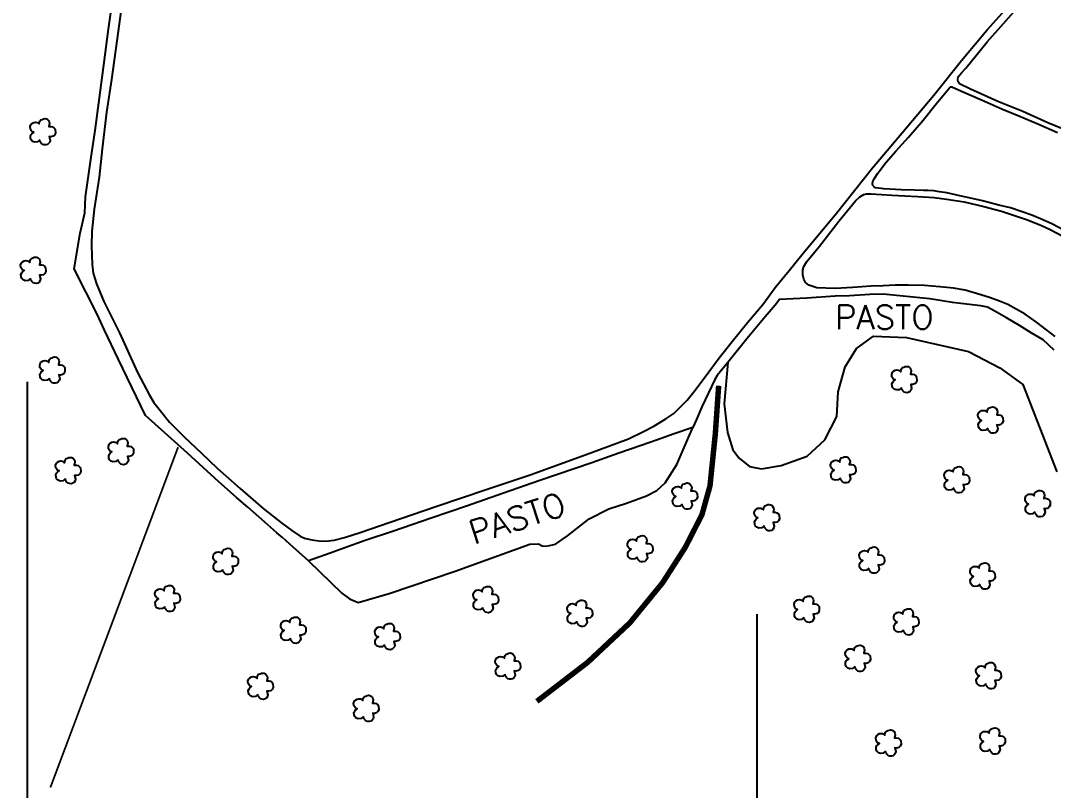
# Model space of a CAD drawing. Extents: x 727917 to 730017, y 7820137 to 7823107.
# Drawn here: x 728396 to 728962, y 7821201 to 7821623 of the extents above; entities that cross this region are included whole.
import ezdxf

# ---------------------------------------------------------------- set-up
doc = ezdxf.new("R2010")
doc.units = 0
doc.linetypes.add('CONTINUO', pattern=[0])
for name, color, linetype in [('0114000665', 1, 'Continuous'), ('_SIMBOLO ARVORE', 118, 'Continuous'), ('CERCA', 56, 'CONTINUO'), ('ESTRADA', 1, 'Continuous'), ('MALHA', 8, 'CONTINUO'), ('PASTO', 7, 'Continuous')]:
    doc.layers.add(name, color=color, linetype=linetype)
for name, color, linetype, lineweight in [('0114000665007', 5, 'Continuous', 25), ('0114000665008', 5, 'Continuous', 25), ('0114000665009', 5, 'Continuous', 25), ('0114000665010', 5, 'Continuous', 25), ('TEXTO_DIVERSOS', 7, 'Continuous', 5)]:
    doc.layers.add(name, color=color, linetype=linetype, lineweight=lineweight)
doc.styles.add('Simplex', font='simplex.shx')
doc.styles.get("Standard").update_dxf_attribs({"font": 'arial.ttf'})
doc.linetypes.add('CERCA_5000', pattern='A,25,-10,["+",Standard,S=8,R=45,X=-1.5,Y=-4.75],-4.5', length=39.5)

msp = doc.modelspace()

# ---------------------------------------------------------------- linework, layer by layer
at = {"layer": '0114000665'}
msp.add_lwpolyline([(728962.86, 7821442.23), (728956.85, 7821447.78), (728950.22, 7821451.71), (728943.9, 7821455.72), (728936.69, 7821459.89), (728930.02, 7821463.77), (728926.25, 7821465.74), (728922.65, 7821466.53), (728914.84, 7821467.36), (728907.07, 7821468.3), (728894.65, 7821470.31), (728878.17, 7821471.92), (728869.04, 7821472.94), (728861.86, 7821472.74), (728850.6, 7821472), (728842.72, 7821471.69), (728827.19, 7821470.75), (728812.28, 7821469.96), (728809.81, 7821466.89), (728804.43, 7821460.48), (728794.37, 7821448.37), (728784.01, 7821435.52), (728778.13, 7821428.23), (728776.81, 7821426.1), (728769.71, 7821411.13), (728766.62, 7821403.83), (728764.81, 7821399.9), (728754.54, 7821396.42), (728744.85, 7821392.85), (728736.38, 7821389.93), (728724.21, 7821385.69), (728709.39, 7821380.53), (728680.85, 7821370.76), (728660.87, 7821363.78), (728640.68, 7821356.74), (728621.22, 7821350.07), (728600.61, 7821343), (728585.05, 7821337.91), (728574.02, 7821333.89), (728565.86, 7821330.91), (728554.05, 7821326.86), (728543.78, 7821335.99), (728539.86, 7821339.47), (728536.75, 7821342.07), (728530.19, 7821347.94), (728520.74, 7821356.12), (728514.55, 7821361.48), (728504.95, 7821370.1), (728487.77, 7821385.7), (728464.63, 7821406.44), (728464.63, 7821406.44), (728449.76, 7821437.36), (728442.12, 7821453.06), (728438.09, 7821461.87), (728425.49, 7821486.76), (728428.88, 7821506.35), (728431.48, 7821517.41), (728431.7, 7821526.11), (728434.67, 7821546.65), (728437.07, 7821562.6), (728439.42, 7821580.43), (728442.09, 7821599.73), (728444.46, 7821617.97), (728445.83, 7821628.33)], dxfattribs=at)
at = {"layer": '0114000665007'}
msp.add_lwpolyline([(728451.26, 7821629.06), (728448.91, 7821611.71), (728445.95, 7821590.54), (728443.3, 7821572.63), (728440.9, 7821552.43), (728439.22, 7821536.92), (728436.62, 7821519.37), (728435.24, 7821507.27), (728435.09, 7821499.43), (728435.5, 7821489.11), (728436.01, 7821484.32), (728437.74, 7821478.51), (728441.77, 7821468.87), (728450.39, 7821451.72), (728460.34, 7821430.04), (728466.92, 7821417.54), (728469.26, 7821413.61), (728472.83, 7821409.03), (728477.88, 7821402.8), (728486.14, 7821394.44), (728495.23, 7821385.91), (728503.95, 7821377.61), (728516.66, 7821366.42), (728529.25, 7821355.52), (728539.41, 7821347.44), (728544.96, 7821343.32), (728549.45, 7821340.36), (728551.9, 7821339.19), (728555.82, 7821338.32), (728559.7, 7821337.71), (728563.42, 7821337.61), (728568.06, 7821338.17), (728573.82, 7821339.65), (728582.31, 7821342.34), (728598.83, 7821348.05), (728623.88, 7821356.51), (728652.03, 7821366.1), (728675.61, 7821373.81), (728708.2, 7821385.79), (728729.48, 7821393.65), (728737.68, 7821397.58), (728743.34, 7821400.63), (728749.89, 7821404.58), (728754.27, 7821407.58), (728757.28, 7821410.38), (728761.61, 7821414.77), (728765.38, 7821419.3), (728770.44, 7821426.05), (728779.26, 7821437.92), (728786.4, 7821447), (728794.77, 7821457.31), (728803.14, 7821467.16), (728809.92, 7821476.49), (728817.58, 7821485.79), (728824.58, 7821494.35), (728843.58, 7821517.31), (728863.16, 7821542), (728879.33, 7821561.1), (728896.88, 7821581.98), (728912.07, 7821600.83), (728926.12, 7821617.65), (728944.47, 7821638.1)], dxfattribs=at)
at = {"layer": '0114000665008'}
msp.add_lwpolyline([(728971.48, 7821561.75), (728959.37, 7821566.82), (728945.69, 7821572.97), (728931.9, 7821578.38), (728916.94, 7821585.2), (728911.02, 7821588.05), (728910.23, 7821589.22), (728910.01, 7821590.45), (728910.23, 7821591.95), (728912.08, 7821594.13), (728914.35, 7821596.6), (728926.11, 7821611.12), (728934.99, 7821621.16), (728944.8, 7821632.14)], dxfattribs=at)
at = {"layer": '0114000665009'}
msp.add_lwpolyline([(728967.43, 7821508.34), (728961.98, 7821511.18), (728956.56, 7821513.65), (728950.56, 7821516.16), (728945.23, 7821517.98), (728938.91, 7821520.1), (728932.55, 7821521.65), (728923.63, 7821523.99), (728916.22, 7821525.74), (728911.2, 7821526.79), (728906.37, 7821527.92), (728904.09, 7821528.41), (728900.04, 7821529.01), (728896.8, 7821529.43), (728893.8, 7821529.68), (728891.29, 7821529.74), (728886.22, 7821529.81), (728878.91, 7821529.99), (728869.4, 7821530.5), (728864.95, 7821531.08), (728863.96, 7821531.79), (728863.47, 7821532.41), (728863.29, 7821533.25), (728863.47, 7821534.52), (728864.13, 7821536.05), (728866.15, 7821539.18), (728870.77, 7821545.13), (728876.06, 7821551.29), (728883.02, 7821558.94), (728891.08, 7821568.27), (728898.24, 7821577.22), (728905.44, 7821585.87), (728906.04, 7821586.4), (728906.77, 7821586.52), (728912.12, 7821584.03), (728923.04, 7821579.26), (728934.43, 7821574.2), (728943.55, 7821570.61), (728953.92, 7821566.15), (728964.59, 7821561.43)], dxfattribs=at)
at = {"layer": '0114000665010'}
msp.add_lwpolyline([(728963.41, 7821449.7), (728958.56, 7821453.34), (728953.23, 7821457.55), (728946.93, 7821461.84), (728941.98, 7821464.72), (728937.45, 7821467.2), (728932.89, 7821469.1), (728927.94, 7821470.92), (728922.69, 7821472.55), (728913.97, 7821475.04), (728907.71, 7821476.13), (728900.24, 7821476.86), (728891.77, 7821477.56), (728882.91, 7821477.89), (728875.59, 7821477.74), (728869.11, 7821477.42), (728862.42, 7821477.34), (728852.55, 7821476.58), (728842.86, 7821475.99), (728832.75, 7821476.43), (728828.31, 7821477.78), (728826.52, 7821479.24), (728825.54, 7821481.13), (728825.14, 7821483.46), (728825.1, 7821486.19), (728825.68, 7821488.12), (728827.25, 7821490.85), (728834.17, 7821499.2), (728844.71, 7821512.8), (728853.96, 7821523.92), (728856.26, 7821526.22), (728858.44, 7821527.46), (728860.01, 7821527.78), (728862.6, 7821527.78), (728873.93, 7821527.02), (728888.05, 7821526.44), (728897.12, 7821525.82), (728903.78, 7821524.98), (728913.53, 7821523.38), (728924.2, 7821520.87), (728933.89, 7821518.39), (728947.68, 7821513.83), (728955.48, 7821510.7), (728960.69, 7821508.22), (728967.61, 7821504.58)], dxfattribs=at)
at = {"layer": '_SIMBOLO ARVORE', "linetype": 'CONTINUO'}
for points in [[(728406.77, 7821557.35, 0), (728405.53, 7821556.3, 0), (728403.94, 7821556.12, 0), (728402.81, 7821556.56, 0), (728402.01, 7821557.34, 0), (728401.68, 7821558.25, 0), (728401.59, 7821559.58, 0), (728402.03, 7821560.42, 0), (728402.48, 7821561.04, 0), (728403.39, 7821561.66, 0), (728402.81, 7821561.84, 0), (728402.24, 7821562.31, 0), (728401.57, 7821563.37, 0), (728401.45, 7821564.64, 0), (728401.93, 7821565.95, 0), (728402.44, 7821566.42, 0), (728403.37, 7821566.99, 0), (728404.35, 7821567.12, 0), (728405.13, 7821567.01, 0), (728405.75, 7821566.72, 0), (728406.42, 7821566.12, 0), (728406.63, 7821567.27, 0), (728406.8, 7821567.73, 0), (728407.3, 7821568.37, 0), (728408.06, 7821568.65, 0), (728408.79, 7821568.98, 0), (728409.62, 7821569.05, 0), (728410.4, 7821568.94, 0), (728411.03, 7821568.61, 0), (728411.5, 7821568.1, 0), (728411.91, 7821567.28, 0), (728412.08, 7821566.37, 0), (728411.7, 7821564.76, 0), (728412.83, 7821564.78, 0), (728413.77, 7821564.55, 0), (728414.65, 7821563.85, 0), (728415.14, 7821563.29, 0), (728415.27, 7821561.07, 0), (728414.73, 7821560.07, 0), (728414, 7821559.41, 0), (728412.86, 7821559.11, 0), (728411.86, 7821559.19, 0), (728412.4, 7821557.12, 0), (728412.15, 7821556.23, 0), (728411.55, 7821555.39, 0), (728410.89, 7821554.86, 0), (728409.95, 7821554.63, 0), (728409.02, 7821554.69, 0), (728408.32, 7821554.88, 0), (728407.52, 7821555.67, 0), (728406.98, 7821556.38, 0), (728406.81, 7821557.46, 0)], [(728401.56, 7821481.48, 0), (728400.31, 7821480.43, 0), (728398.73, 7821480.25, 0), (728397.6, 7821480.69, 0), (728396.8, 7821481.47, 0), (728396.47, 7821482.37, 0), (728396.38, 7821483.7, 0), (728396.81, 7821484.54, 0), (728397.27, 7821485.17, 0), (728398.18, 7821485.78, 0), (728397.6, 7821485.97, 0), (728397.03, 7821486.44, 0), (728396.35, 7821487.5, 0), (728396.23, 7821488.76, 0), (728396.72, 7821490.08, 0), (728397.23, 7821490.55, 0), (728398.16, 7821491.12, 0), (728399.13, 7821491.25, 0), (728399.91, 7821491.14, 0), (728400.53, 7821490.85, 0), (728401.21, 7821490.25, 0), (728401.41, 7821491.4, 0), (728401.58, 7821491.86, 0), (728402.09, 7821492.5, 0), (728402.84, 7821492.78, 0), (728403.57, 7821493.1, 0), (728404.4, 7821493.18, 0), (728405.18, 7821493.07, 0), (728405.82, 7821492.73, 0), (728406.29, 7821492.22, 0), (728406.7, 7821491.41, 0), (728406.86, 7821490.5, 0), (728406.49, 7821488.89, 0), (728407.62, 7821488.91, 0), (728408.55, 7821488.68, 0), (728409.44, 7821487.98, 0), (728409.93, 7821487.42, 0), (728410.06, 7821485.2, 0), (728409.51, 7821484.2, 0), (728408.79, 7821483.54, 0), (728407.65, 7821483.23, 0), (728406.65, 7821483.32, 0), (728407.18, 7821481.25, 0), (728406.94, 7821480.36, 0), (728406.34, 7821479.51, 0), (728405.68, 7821478.99, 0), (728404.74, 7821478.76, 0), (728403.81, 7821478.81, 0), (728403.11, 7821479.01, 0), (728402.31, 7821479.8, 0), (728401.76, 7821480.51, 0), (728401.6, 7821481.58, 0)], [(728412.01, 7821426.75, 0), (728410.76, 7821425.71, 0), (728409.18, 7821425.52, 0), (728408.05, 7821425.96, 0), (728407.25, 7821426.75, 0), (728406.92, 7821427.65, 0), (728406.83, 7821428.98, 0), (728407.26, 7821429.82, 0), (728407.72, 7821430.44, 0), (728408.63, 7821431.06, 0), (728408.05, 7821431.25, 0), (728407.48, 7821431.72, 0), (728406.8, 7821432.78, 0), (728406.68, 7821434.04, 0), (728407.17, 7821435.36, 0), (728407.68, 7821435.83, 0), (728408.61, 7821436.4, 0), (728409.59, 7821436.53, 0), (728410.37, 7821436.41, 0), (728410.98, 7821436.13, 0), (728411.66, 7821435.52, 0), (728411.86, 7821436.68, 0), (728412.03, 7821437.14, 0), (728412.54, 7821437.78, 0), (728413.29, 7821438.06, 0), (728414.03, 7821438.38, 0), (728414.85, 7821438.46, 0), (728415.63, 7821438.35, 0), (728416.27, 7821438.01, 0), (728416.74, 7821437.5, 0), (728417.15, 7821436.69, 0), (728417.31, 7821435.78, 0), (728416.94, 7821434.17, 0), (728418.07, 7821434.18, 0), (728419.01, 7821433.96, 0), (728419.89, 7821433.26, 0), (728420.38, 7821432.7, 0), (728420.51, 7821430.47, 0), (728419.97, 7821429.48, 0), (728419.24, 7821428.82, 0), (728418.1, 7821428.51, 0), (728417.1, 7821428.6, 0), (728417.64, 7821426.52, 0), (728417.39, 7821425.64, 0), (728416.79, 7821424.79, 0), (728416.13, 7821424.27, 0), (728415.19, 7821424.03, 0), (728414.26, 7821424.09, 0), (728413.56, 7821424.29, 0), (728412.76, 7821425.08, 0), (728412.21, 7821425.78, 0), (728412.05, 7821426.86, 0)], [(728879.09, 7821421.6, 0), (728877.85, 7821420.55, 0), (728876.27, 7821420.37, 0), (728875.14, 7821420.81, 0), (728874.34, 7821421.59, 0), (728874.01, 7821422.5, 0), (728873.92, 7821423.83, 0), (728874.35, 7821424.67, 0), (728874.8, 7821425.29, 0), (728875.71, 7821425.91, 0), (728875.13, 7821426.09, 0), (728874.56, 7821426.56, 0), (728873.89, 7821427.62, 0), (728873.77, 7821428.89, 0), (728874.25, 7821430.2, 0), (728874.76, 7821430.67, 0), (728875.69, 7821431.24, 0), (728876.67, 7821431.37, 0), (728877.45, 7821431.26, 0), (728878.07, 7821430.97, 0), (728878.74, 7821430.37, 0), (728878.95, 7821431.52, 0), (728879.12, 7821431.98, 0), (728879.63, 7821432.62, 0), (728880.38, 7821432.9, 0), (728881.11, 7821433.23, 0), (728881.94, 7821433.3, 0), (728882.72, 7821433.19, 0), (728883.35, 7821432.85, 0), (728883.82, 7821432.35, 0), (728884.24, 7821431.53, 0), (728884.4, 7821430.62, 0), (728884.02, 7821429.01, 0), (728885.16, 7821429.03, 0), (728886.09, 7821428.8, 0), (728886.97, 7821428.1, 0), (728887.46, 7821427.54, 0), (728887.6, 7821425.32, 0), (728887.05, 7821424.32, 0), (728886.33, 7821423.66, 0), (728885.19, 7821423.36, 0), (728884.19, 7821423.44, 0), (728884.72, 7821421.37, 0), (728884.48, 7821420.48, 0), (728883.88, 7821419.64, 0), (728883.21, 7821419.11, 0), (728882.27, 7821418.88, 0), (728881.34, 7821418.94, 0), (728880.64, 7821419.13, 0), (728879.84, 7821419.92, 0), (728879.3, 7821420.63, 0), (728879.13, 7821421.7, 0)], [(728926.4, 7821399.41, 0), (728925.16, 7821398.37, 0), (728923.57, 7821398.18, 0), (728922.44, 7821398.62, 0), (728921.64, 7821399.41, 0), (728921.31, 7821400.31, 0), (728921.22, 7821401.64, 0), (728921.66, 7821402.48, 0), (728922.11, 7821403.1, 0), (728923.02, 7821403.72, 0), (728922.44, 7821403.91, 0), (728921.87, 7821404.38, 0), (728921.2, 7821405.44, 0), (728921.08, 7821406.7, 0), (728921.56, 7821408.02, 0), (728922.07, 7821408.49, 0), (728923, 7821409.05, 0), (728923.98, 7821409.19, 0), (728924.76, 7821409.07, 0), (728925.38, 7821408.79, 0), (728926.05, 7821408.18, 0), (728926.25, 7821409.34, 0), (728926.43, 7821409.8, 0), (728926.93, 7821410.44, 0), (728927.68, 7821410.72, 0), (728928.42, 7821411.04, 0), (728929.24, 7821411.12, 0), (728930.03, 7821411.01, 0), (728930.66, 7821410.67, 0), (728931.13, 7821410.16, 0), (728931.54, 7821409.35, 0), (728931.71, 7821408.44, 0), (728931.33, 7821406.82, 0), (728932.46, 7821406.84, 0), (728933.4, 7821406.62, 0), (728934.28, 7821405.92, 0), (728934.77, 7821405.36, 0), (728934.9, 7821403.13, 0), (728934.36, 7821402.14, 0), (728933.63, 7821401.48, 0), (728932.49, 7821401.17, 0), (728931.49, 7821401.26, 0), (728932.03, 7821399.18, 0), (728931.78, 7821398.3, 0), (728931.18, 7821397.45, 0), (728930.52, 7821396.93, 0), (728929.58, 7821396.69, 0), (728928.65, 7821396.75, 0), (728927.95, 7821396.95, 0), (728927.15, 7821397.74, 0), (728926.61, 7821398.44, 0), (728926.44, 7821399.52, 0)], [(728449.68, 7821382.16, 0), (728448.43, 7821381.11, 0), (728446.85, 7821380.93, 0), (728445.72, 7821381.37, 0), (728444.92, 7821382.15, 0), (728444.59, 7821383.05, 0), (728444.5, 7821384.39, 0), (728444.93, 7821385.23, 0), (728445.39, 7821385.85, 0), (728446.3, 7821386.46, 0), (728445.72, 7821386.65, 0), (728445.15, 7821387.12, 0), (728444.47, 7821388.18, 0), (728444.35, 7821389.44, 0), (728444.84, 7821390.76, 0), (728445.35, 7821391.23, 0), (728446.28, 7821391.8, 0), (728447.25, 7821391.93, 0), (728448.04, 7821391.82, 0), (728448.65, 7821391.53, 0), (728449.33, 7821390.93, 0), (728449.53, 7821392.08, 0), (728449.7, 7821392.54, 0), (728450.21, 7821393.18, 0), (728450.96, 7821393.46, 0), (728451.7, 7821393.78, 0), (728452.52, 7821393.86, 0), (728453.3, 7821393.75, 0), (728453.94, 7821393.41, 0), (728454.41, 7821392.9, 0), (728454.82, 7821392.09, 0), (728454.98, 7821391.18, 0), (728454.61, 7821389.57, 0), (728455.74, 7821389.59, 0), (728456.68, 7821389.36, 0), (728457.56, 7821388.66, 0), (728458.05, 7821388.1, 0), (728458.18, 7821385.88, 0), (728457.63, 7821384.88, 0), (728456.91, 7821384.22, 0), (728455.77, 7821383.91, 0), (728454.77, 7821384, 0), (728455.3, 7821381.93, 0), (728455.06, 7821381.04, 0), (728454.46, 7821380.2, 0), (728453.8, 7821379.67, 0), (728452.86, 7821379.44, 0), (728451.93, 7821379.49, 0), (728451.23, 7821379.69, 0), (728450.43, 7821380.48, 0), (728449.88, 7821381.19, 0), (728449.72, 7821382.26, 0)], [(728420.7, 7821371.73, 0), (728419.46, 7821370.69, 0), (728417.87, 7821370.5, 0), (728416.74, 7821370.94, 0), (728415.94, 7821371.73, 0), (728415.61, 7821372.63, 0), (728415.52, 7821373.96, 0), (728415.96, 7821374.8, 0), (728416.41, 7821375.42, 0), (728417.32, 7821376.04, 0), (728416.74, 7821376.22, 0), (728416.17, 7821376.7, 0), (728415.5, 7821377.76, 0), (728415.38, 7821379.02, 0), (728415.86, 7821380.33, 0), (728416.37, 7821380.81, 0), (728417.3, 7821381.37, 0), (728418.28, 7821381.5, 0), (728419.06, 7821381.39, 0), (728419.68, 7821381.11, 0), (728420.35, 7821380.5, 0), (728420.56, 7821381.66, 0), (728420.73, 7821382.12, 0), (728421.23, 7821382.76, 0), (728421.99, 7821383.03, 0), (728422.72, 7821383.36, 0), (728423.55, 7821383.44, 0), (728424.33, 7821383.32, 0), (728424.96, 7821382.99, 0), (728425.43, 7821382.48, 0), (728425.85, 7821381.66, 0), (728426.01, 7821380.76, 0), (728425.63, 7821379.14, 0), (728426.76, 7821379.16, 0), (728427.7, 7821378.94, 0), (728428.58, 7821378.24, 0), (728429.07, 7821377.68, 0), (728429.2, 7821375.45, 0), (728428.66, 7821374.46, 0), (728427.93, 7821373.79, 0), (728426.79, 7821373.49, 0), (728425.79, 7821373.58, 0), (728426.33, 7821371.5, 0), (728426.08, 7821370.62, 0), (728425.48, 7821369.77, 0), (728424.82, 7821369.24, 0), (728423.88, 7821369.01, 0), (728422.95, 7821369.07, 0), (728422.25, 7821369.27, 0), (728421.45, 7821370.05, 0), (728420.91, 7821370.76, 0), (728420.74, 7821371.84, 0)], [(728845.62, 7821372.14, 0), (728844.37, 7821371.09, 0), (728842.79, 7821370.91, 0), (728841.66, 7821371.35, 0), (728840.86, 7821372.13, 0), (728840.53, 7821373.03, 0), (728840.44, 7821374.37, 0), (728840.87, 7821375.21, 0), (728841.32, 7821375.83, 0), (728842.24, 7821376.45, 0), (728841.66, 7821376.63, 0), (728841.08, 7821377.1, 0), (728840.41, 7821378.16, 0), (728840.29, 7821379.42, 0), (728840.78, 7821380.74, 0), (728841.29, 7821381.21, 0), (728842.22, 7821381.78, 0), (728843.19, 7821381.91, 0), (728843.97, 7821381.8, 0), (728844.59, 7821381.51, 0), (728845.27, 7821380.91, 0), (728845.47, 7821382.06, 0), (728845.64, 7821382.52, 0), (728846.15, 7821383.16, 0), (728846.9, 7821383.44, 0), (728847.63, 7821383.77, 0), (728848.46, 7821383.84, 0), (728849.24, 7821383.73, 0), (728849.87, 7821383.39, 0), (728850.35, 7821382.88, 0), (728850.76, 7821382.07, 0), (728850.92, 7821381.16, 0), (728850.54, 7821379.55, 0), (728851.68, 7821379.57, 0), (728852.61, 7821379.34, 0), (728853.5, 7821378.64, 0), (728853.98, 7821378.08, 0), (728854.12, 7821375.86, 0), (728853.57, 7821374.86, 0), (728852.85, 7821374.2, 0), (728851.71, 7821373.9, 0), (728850.71, 7821373.98, 0), (728851.24, 7821371.91, 0), (728851, 7821371.02, 0), (728850.4, 7821370.18, 0), (728849.74, 7821369.65, 0), (728848.8, 7821369.42, 0), (728847.86, 7821369.47, 0), (728847.17, 7821369.67, 0), (728846.37, 7821370.46, 0), (728845.82, 7821371.17, 0), (728845.65, 7821372.24, 0)], [(728907.84, 7821366.68, 0), (728906.6, 7821365.64, 0), (728905.01, 7821365.45, 0), (728903.89, 7821365.89, 0), (728903.08, 7821366.68, 0), (728902.75, 7821367.58, 0), (728902.66, 7821368.91, 0), (728903.1, 7821369.75, 0), (728903.55, 7821370.37, 0), (728904.46, 7821370.99, 0), (728903.88, 7821371.17, 0), (728903.31, 7821371.65, 0), (728902.64, 7821372.71, 0), (728902.52, 7821373.97, 0), (728903, 7821375.28, 0), (728903.51, 7821375.76, 0), (728904.44, 7821376.32, 0), (728905.42, 7821376.45, 0), (728906.2, 7821376.34, 0), (728906.82, 7821376.06, 0), (728907.49, 7821375.45, 0), (728907.7, 7821376.61, 0), (728907.87, 7821377.07, 0), (728908.37, 7821377.71, 0), (728909.13, 7821377.98, 0), (728909.86, 7821378.31, 0), (728910.69, 7821378.39, 0), (728911.47, 7821378.27, 0), (728912.1, 7821377.94, 0), (728912.57, 7821377.43, 0), (728912.99, 7821376.61, 0), (728913.15, 7821375.71, 0), (728912.77, 7821374.09, 0), (728913.9, 7821374.11, 0), (728914.84, 7821373.89, 0), (728915.72, 7821373.19, 0), (728916.21, 7821372.63, 0), (728916.34, 7821370.4, 0), (728915.8, 7821369.41, 0), (728915.07, 7821368.74, 0), (728913.93, 7821368.44, 0), (728912.93, 7821368.53, 0), (728913.47, 7821366.45, 0), (728913.22, 7821365.57, 0), (728912.62, 7821364.72, 0), (728911.96, 7821364.19, 0), (728911.02, 7821363.96, 0), (728910.09, 7821364.02, 0), (728909.39, 7821364.22, 0), (728908.59, 7821365, 0), (728908.05, 7821365.71, 0), (728907.88, 7821366.79, 0)], [(728758.81, 7821357.75, 0), (728757.56, 7821356.7, 0), (728755.98, 7821356.52, 0), (728754.85, 7821356.96, 0), (728754.05, 7821357.74, 0), (728753.72, 7821358.65, 0), (728753.63, 7821359.98, 0), (728754.06, 7821360.82, 0), (728754.52, 7821361.44, 0), (728755.43, 7821362.06, 0), (728754.85, 7821362.24, 0), (728754.28, 7821362.71, 0), (728753.6, 7821363.77, 0), (728753.48, 7821365.04, 0), (728753.97, 7821366.35, 0), (728754.48, 7821366.82, 0), (728755.41, 7821367.39, 0), (728756.38, 7821367.52, 0), (728757.16, 7821367.41, 0), (728757.78, 7821367.12, 0), (728758.46, 7821366.52, 0), (728758.66, 7821367.67, 0), (728758.83, 7821368.13, 0), (728759.34, 7821368.77, 0), (728760.09, 7821369.05, 0), (728760.82, 7821369.38, 0), (728761.65, 7821369.45, 0), (728762.43, 7821369.34, 0), (728763.07, 7821369.01, 0), (728763.54, 7821368.5, 0), (728763.95, 7821367.68, 0), (728764.11, 7821366.77, 0), (728763.74, 7821365.16, 0), (728764.87, 7821365.18, 0), (728765.8, 7821364.95, 0), (728766.69, 7821364.25, 0), (728767.18, 7821363.69, 0), (728767.31, 7821361.47, 0), (728766.76, 7821360.47, 0), (728766.04, 7821359.81, 0), (728764.9, 7821359.51, 0), (728763.9, 7821359.59, 0), (728764.43, 7821357.52, 0), (728764.19, 7821356.63, 0), (728763.59, 7821355.79, 0), (728762.93, 7821355.26, 0), (728761.99, 7821355.03, 0), (728761.06, 7821355.09, 0), (728760.36, 7821355.28, 0), (728759.56, 7821356.07, 0), (728759.01, 7821356.78, 0), (728758.85, 7821357.86, 0)], [(728952.24, 7821353.59, 0), (728950.99, 7821352.54, 0), (728949.41, 7821352.36, 0), (728948.28, 7821352.8, 0), (728947.48, 7821353.59, 0), (728947.15, 7821354.49, 0), (728947.06, 7821355.82, 0), (728947.49, 7821356.66, 0), (728947.95, 7821357.28, 0), (728948.86, 7821357.9, 0), (728948.28, 7821358.08, 0), (728947.71, 7821358.55, 0), (728947.03, 7821359.61, 0), (728946.91, 7821360.88, 0), (728947.4, 7821362.19, 0), (728947.91, 7821362.66, 0), (728948.84, 7821363.23, 0), (728949.81, 7821363.36, 0), (728950.6, 7821363.25, 0), (728951.21, 7821362.96, 0), (728951.89, 7821362.36, 0), (728952.09, 7821363.51, 0), (728952.26, 7821363.98, 0), (728952.77, 7821364.62, 0), (728953.52, 7821364.89, 0), (728954.26, 7821365.22, 0), (728955.08, 7821365.29, 0), (728955.86, 7821365.18, 0), (728956.5, 7821364.85, 0), (728956.97, 7821364.34, 0), (728957.38, 7821363.52, 0), (728957.54, 7821362.62, 0), (728957.17, 7821361, 0), (728958.3, 7821361.02, 0), (728959.24, 7821360.79, 0), (728960.12, 7821360.09, 0), (728960.61, 7821359.53, 0), (728960.74, 7821357.31, 0), (728960.19, 7821356.32, 0), (728959.47, 7821355.65, 0), (728958.33, 7821355.35, 0), (728957.33, 7821355.44, 0), (728957.86, 7821353.36, 0), (728957.62, 7821352.47, 0), (728957.02, 7821351.63, 0), (728956.36, 7821351.1, 0), (728955.42, 7821350.87, 0), (728954.49, 7821350.93, 0), (728953.79, 7821351.13, 0), (728952.99, 7821351.91, 0), (728952.44, 7821352.62, 0), (728952.28, 7821353.7, 0)], [(728803.77, 7821345.95, 0), (728802.52, 7821344.91, 0), (728800.94, 7821344.72, 0), (728799.81, 7821345.16, 0), (728799.01, 7821345.95, 0), (728798.68, 7821346.85, 0), (728798.59, 7821348.18, 0), (728799.02, 7821349.02, 0), (728799.48, 7821349.64, 0), (728800.39, 7821350.26, 0), (728799.81, 7821350.45, 0), (728799.24, 7821350.92, 0), (728798.56, 7821351.98, 0), (728798.44, 7821353.24, 0), (728798.93, 7821354.55, 0), (728799.44, 7821355.03, 0), (728800.37, 7821355.59, 0), (728801.34, 7821355.72, 0), (728802.12, 7821355.61, 0), (728802.74, 7821355.33, 0), (728803.42, 7821354.72, 0), (728803.62, 7821355.88, 0), (728803.79, 7821356.34, 0), (728804.3, 7821356.98, 0), (728805.05, 7821357.25, 0), (728805.78, 7821357.58, 0), (728806.61, 7821357.66, 0), (728807.39, 7821357.54, 0), (728808.03, 7821357.21, 0), (728808.5, 7821356.7, 0), (728808.91, 7821355.89, 0), (728809.07, 7821354.98, 0), (728808.7, 7821353.36, 0), (728809.83, 7821353.38, 0), (728810.76, 7821353.16, 0), (728811.65, 7821352.46, 0), (728812.14, 7821351.9, 0), (728812.27, 7821349.67, 0), (728811.72, 7821348.68, 0), (728811, 7821348.01, 0), (728809.86, 7821347.71, 0), (728808.86, 7821347.8, 0), (728809.39, 7821345.72, 0), (728809.15, 7821344.84, 0), (728808.55, 7821343.99, 0), (728807.89, 7821343.46, 0), (728806.95, 7821343.23, 0), (728806.02, 7821343.29, 0), (728805.32, 7821343.49, 0), (728804.52, 7821344.27, 0), (728803.97, 7821344.98, 0), (728803.81, 7821346.06, 0)], [(728734.23, 7821328.87, 0), (728732.98, 7821327.83, 0), (728731.4, 7821327.64, 0), (728730.27, 7821328.08, 0), (728729.47, 7821328.87, 0), (728729.14, 7821329.77, 0), (728729.05, 7821331.1, 0), (728729.48, 7821331.94, 0), (728729.94, 7821332.56, 0), (728730.85, 7821333.18, 0), (728730.27, 7821333.37, 0), (728729.7, 7821333.84, 0), (728729.02, 7821334.9, 0), (728728.9, 7821336.16, 0), (728729.39, 7821337.47, 0), (728729.9, 7821337.95, 0), (728730.83, 7821338.51, 0), (728731.8, 7821338.64, 0), (728732.58, 7821338.53, 0), (728733.2, 7821338.25, 0), (728733.88, 7821337.64, 0), (728734.08, 7821338.8, 0), (728734.25, 7821339.26, 0), (728734.76, 7821339.9, 0), (728735.51, 7821340.17, 0), (728736.24, 7821340.5, 0), (728737.07, 7821340.58, 0), (728737.85, 7821340.46, 0), (728738.49, 7821340.13, 0), (728738.96, 7821339.62, 0), (728739.37, 7821338.81, 0), (728739.53, 7821337.9, 0), (728739.16, 7821336.28, 0), (728740.29, 7821336.3, 0), (728741.22, 7821336.08, 0), (728742.11, 7821335.38, 0), (728742.6, 7821334.82, 0), (728742.73, 7821332.59, 0), (728742.18, 7821331.6, 0), (728741.46, 7821330.94, 0), (728740.32, 7821330.63, 0), (728739.32, 7821330.72, 0), (728739.85, 7821328.64, 0), (728739.61, 7821327.76, 0), (728739.01, 7821326.91, 0), (728738.35, 7821326.38, 0), (728737.41, 7821326.15, 0), (728736.48, 7821326.21, 0), (728735.78, 7821326.41, 0), (728734.98, 7821327.19, 0), (728734.43, 7821327.9, 0), (728734.27, 7821328.98, 0)], [(728507.05, 7821321.92, 0), (728505.81, 7821320.88, 0), (728504.22, 7821320.69, 0), (728503.09, 7821321.13, 0), (728502.29, 7821321.92, 0), (728501.96, 7821322.82, 0), (728501.87, 7821324.15, 0), (728502.31, 7821324.99, 0), (728502.76, 7821325.61, 0), (728503.67, 7821326.23, 0), (728503.09, 7821326.42, 0), (728502.52, 7821326.89, 0), (728501.85, 7821327.95, 0), (728501.73, 7821329.21, 0), (728502.21, 7821330.52, 0), (728502.72, 7821331, 0), (728503.65, 7821331.56, 0), (728504.63, 7821331.69, 0), (728505.41, 7821331.58, 0), (728506.03, 7821331.3, 0), (728506.7, 7821330.69, 0), (728506.91, 7821331.85, 0), (728507.08, 7821332.31, 0), (728507.58, 7821332.95, 0), (728508.34, 7821333.22, 0), (728509.07, 7821333.55, 0), (728509.9, 7821333.63, 0), (728510.68, 7821333.51, 0), (728511.31, 7821333.18, 0), (728511.78, 7821332.67, 0), (728512.19, 7821331.86, 0), (728512.36, 7821330.95, 0), (728511.98, 7821329.33, 0), (728513.11, 7821329.35, 0), (728514.05, 7821329.13, 0), (728514.93, 7821328.43, 0), (728515.42, 7821327.87, 0), (728515.55, 7821325.64, 0), (728515.01, 7821324.65, 0), (728514.28, 7821323.98, 0), (728513.14, 7821323.68, 0), (728512.14, 7821323.77, 0), (728512.68, 7821321.69, 0), (728512.43, 7821320.81, 0), (728511.83, 7821319.96, 0), (728511.17, 7821319.43, 0), (728510.23, 7821319.2, 0), (728509.3, 7821319.26, 0), (728508.6, 7821319.46, 0), (728507.8, 7821320.24, 0), (728507.26, 7821320.95, 0), (728507.09, 7821322.03, 0)], [(728861.26, 7821322.68, 0), (728860.02, 7821321.63, 0), (728858.43, 7821321.45, 0), (728857.31, 7821321.89, 0), (728856.51, 7821322.67, 0), (728856.17, 7821323.57, 0), (728856.09, 7821324.9, 0), (728856.52, 7821325.74, 0), (728856.97, 7821326.37, 0), (728857.88, 7821326.98, 0), (728857.3, 7821327.17, 0), (728856.73, 7821327.64, 0), (728856.06, 7821328.7, 0), (728855.94, 7821329.96, 0), (728856.42, 7821331.28, 0), (728856.93, 7821331.75, 0), (728857.86, 7821332.32, 0), (728858.84, 7821332.45, 0), (728859.62, 7821332.34, 0), (728860.24, 7821332.05, 0), (728860.91, 7821331.45, 0), (728861.12, 7821332.6, 0), (728861.29, 7821333.06, 0), (728861.79, 7821333.7, 0), (728862.55, 7821333.98, 0), (728863.28, 7821334.3, 0), (728864.11, 7821334.38, 0), (728864.89, 7821334.27, 0), (728865.52, 7821333.93, 0), (728865.99, 7821333.42, 0), (728866.41, 7821332.61, 0), (728866.57, 7821331.7, 0), (728866.19, 7821330.09, 0), (728867.32, 7821330.11, 0), (728868.26, 7821329.88, 0), (728869.14, 7821329.18, 0), (728869.63, 7821328.62, 0), (728869.76, 7821326.4, 0), (728869.22, 7821325.4, 0), (728868.5, 7821324.74, 0), (728867.35, 7821324.43, 0), (728866.36, 7821324.52, 0), (728866.89, 7821322.45, 0), (728866.64, 7821321.56, 0), (728866.04, 7821320.72, 0), (728865.38, 7821320.19, 0), (728864.44, 7821319.96, 0), (728863.51, 7821320.01, 0), (728862.81, 7821320.21, 0), (728862.01, 7821321, 0), (728861.47, 7821321.71, 0), (728861.3, 7821322.78, 0)], [(728922.03, 7821313.95, 0), (728920.79, 7821312.9, 0), (728919.21, 7821312.72, 0), (728918.08, 7821313.16, 0), (728917.28, 7821313.94, 0), (728916.95, 7821314.85, 0), (728916.86, 7821316.18, 0), (728917.29, 7821317.02, 0), (728917.74, 7821317.64, 0), (728918.66, 7821318.26, 0), (728918.07, 7821318.44, 0), (728917.5, 7821318.91, 0), (728916.83, 7821319.97, 0), (728916.71, 7821321.24, 0), (728917.19, 7821322.55, 0), (728917.7, 7821323.02, 0), (728918.63, 7821323.59, 0), (728919.61, 7821323.72, 0), (728920.39, 7821323.61, 0), (728921.01, 7821323.32, 0), (728921.69, 7821322.72, 0), (728921.89, 7821323.87, 0), (728922.06, 7821324.33, 0), (728922.57, 7821324.97, 0), (728923.32, 7821325.25, 0), (728924.05, 7821325.58, 0), (728924.88, 7821325.65, 0), (728925.66, 7821325.54, 0), (728926.29, 7821325.21, 0), (728926.77, 7821324.7, 0), (728927.18, 7821323.88, 0), (728927.34, 7821322.97, 0), (728926.96, 7821321.36, 0), (728928.1, 7821321.38, 0), (728929.03, 7821321.15, 0), (728929.91, 7821320.45, 0), (728930.4, 7821319.89, 0), (728930.54, 7821317.67, 0), (728929.99, 7821316.67, 0), (728929.27, 7821316.01, 0), (728928.13, 7821315.71, 0), (728927.13, 7821315.79, 0), (728927.66, 7821313.72, 0), (728927.42, 7821312.83, 0), (728926.82, 7821311.99, 0), (728926.15, 7821311.46, 0), (728925.22, 7821311.23, 0), (728924.28, 7821311.29, 0), (728923.59, 7821311.48, 0), (728922.78, 7821312.27, 0), (728922.24, 7821312.98, 0), (728922.07, 7821314.06, 0)], [(728475.18, 7821301.65, 0), (728473.93, 7821300.61, 0), (728472.35, 7821300.42, 0), (728471.22, 7821300.86, 0), (728470.42, 7821301.65, 0), (728470.09, 7821302.55, 0), (728470, 7821303.88, 0), (728470.43, 7821304.72, 0), (728470.89, 7821305.34, 0), (728471.8, 7821305.96, 0), (728471.22, 7821306.14, 0), (728470.65, 7821306.62, 0), (728469.97, 7821307.68, 0), (728469.85, 7821308.94, 0), (728470.34, 7821310.25, 0), (728470.85, 7821310.72, 0), (728471.78, 7821311.29, 0), (728472.75, 7821311.42, 0), (728473.53, 7821311.31, 0), (728474.15, 7821311.03, 0), (728474.83, 7821310.42, 0), (728475.03, 7821311.58, 0), (728475.2, 7821312.04, 0), (728475.71, 7821312.68, 0), (728476.46, 7821312.95, 0), (728477.2, 7821313.28, 0), (728478.02, 7821313.35, 0), (728478.8, 7821313.24, 0), (728479.44, 7821312.91, 0), (728479.91, 7821312.4, 0), (728480.32, 7821311.58, 0), (728480.48, 7821310.68, 0), (728480.11, 7821309.06, 0), (728481.24, 7821309.08, 0), (728482.18, 7821308.85, 0), (728483.06, 7821308.16, 0), (728483.55, 7821307.6, 0), (728483.68, 7821305.37, 0), (728483.13, 7821304.38, 0), (728482.41, 7821303.71, 0), (728481.27, 7821303.41, 0), (728480.27, 7821303.5, 0), (728480.8, 7821301.42, 0), (728480.56, 7821300.54, 0), (728479.96, 7821299.69, 0), (728479.3, 7821299.16, 0), (728478.36, 7821298.93, 0), (728477.43, 7821298.99, 0), (728476.73, 7821299.19, 0), (728475.93, 7821299.97, 0), (728475.38, 7821300.68, 0), (728475.22, 7821301.76, 0)], [(728649.62, 7821301.07, 0), (728648.37, 7821300.03, 0), (728646.79, 7821299.84, 0), (728645.66, 7821300.28, 0), (728644.86, 7821301.07, 0), (728644.53, 7821301.97, 0), (728644.44, 7821303.3, 0), (728644.87, 7821304.14, 0), (728645.32, 7821304.76, 0), (728646.24, 7821305.38, 0), (728645.66, 7821305.57, 0), (728645.08, 7821306.04, 0), (728644.41, 7821307.1, 0), (728644.29, 7821308.36, 0), (728644.78, 7821309.67, 0), (728645.29, 7821310.15, 0), (728646.22, 7821310.71, 0), (728647.19, 7821310.84, 0), (728647.97, 7821310.73, 0), (728648.59, 7821310.45, 0), (728649.27, 7821309.84, 0), (728649.47, 7821311, 0), (728649.64, 7821311.46, 0), (728650.15, 7821312.1, 0), (728650.9, 7821312.37, 0), (728651.63, 7821312.7, 0), (728652.46, 7821312.78, 0), (728653.24, 7821312.66, 0), (728653.88, 7821312.33, 0), (728654.35, 7821311.82, 0), (728654.76, 7821311.01, 0), (728654.92, 7821310.1, 0), (728654.55, 7821308.48, 0), (728655.68, 7821308.5, 0), (728656.61, 7821308.28, 0), (728657.5, 7821307.58, 0), (728657.99, 7821307.02, 0), (728658.12, 7821304.79, 0), (728657.57, 7821303.8, 0), (728656.85, 7821303.13, 0), (728655.71, 7821302.83, 0), (728654.71, 7821302.92, 0), (728655.24, 7821300.84, 0), (728655, 7821299.96, 0), (728654.4, 7821299.11, 0), (728653.74, 7821298.58, 0), (728652.8, 7821298.35, 0), (728651.87, 7821298.41, 0), (728651.17, 7821298.61, 0), (728650.37, 7821299.39, 0), (728649.82, 7821300.1, 0), (728649.65, 7821301.18, 0)], [(728701.19, 7821293.54, 0), (728699.95, 7821292.5, 0), (728698.36, 7821292.31, 0), (728697.24, 7821292.75, 0), (728696.44, 7821293.54, 0), (728696.11, 7821294.44, 0), (728696.02, 7821295.77, 0), (728696.45, 7821296.61, 0), (728696.9, 7821297.23, 0), (728697.81, 7821297.85, 0), (728697.23, 7821298.04, 0), (728696.66, 7821298.51, 0), (728695.99, 7821299.57, 0), (728695.87, 7821300.83, 0), (728696.35, 7821302.14, 0), (728696.86, 7821302.62, 0), (728697.79, 7821303.18, 0), (728698.77, 7821303.32, 0), (728699.55, 7821303.2, 0), (728700.17, 7821302.92, 0), (728700.84, 7821302.31, 0), (728701.05, 7821303.47, 0), (728701.22, 7821303.93, 0), (728701.72, 7821304.57, 0), (728702.48, 7821304.84, 0), (728703.21, 7821305.17, 0), (728704.04, 7821305.25, 0), (728704.82, 7821305.13, 0), (728705.45, 7821304.8, 0), (728705.92, 7821304.29, 0), (728706.34, 7821303.48, 0), (728706.5, 7821302.57, 0), (728706.12, 7821300.95, 0), (728707.26, 7821300.97, 0), (728708.19, 7821300.75, 0), (728709.07, 7821300.05, 0), (728709.56, 7821299.49, 0), (728709.7, 7821297.26, 0), (728709.15, 7821296.27, 0), (728708.43, 7821295.61, 0), (728707.29, 7821295.3, 0), (728706.29, 7821295.39, 0), (728706.82, 7821293.31, 0), (728706.58, 7821292.43, 0), (728705.97, 7821291.58, 0), (728705.31, 7821291.05, 0), (728704.37, 7821290.82, 0), (728703.44, 7821290.88, 0), (728702.74, 7821291.08, 0), (728701.94, 7821291.86, 0), (728701.4, 7821292.57, 0), (728701.23, 7821293.65, 0)], [(728825.6, 7821295.76, 0), (728824.35, 7821294.72, 0), (728822.77, 7821294.54, 0), (728821.64, 7821294.97, 0), (728820.84, 7821295.76, 0), (728820.51, 7821296.66, 0), (728820.42, 7821297.99, 0), (728820.85, 7821298.83, 0), (728821.31, 7821299.45, 0), (728822.22, 7821300.07, 0), (728821.64, 7821300.26, 0), (728821.07, 7821300.73, 0), (728820.4, 7821301.79, 0), (728820.28, 7821303.05, 0), (728820.76, 7821304.37, 0), (728821.27, 7821304.84, 0), (728822.2, 7821305.41, 0), (728823.18, 7821305.54, 0), (728823.96, 7821305.43, 0), (728824.57, 7821305.14, 0), (728825.25, 7821304.54, 0), (728825.45, 7821305.69, 0), (728825.63, 7821306.15, 0), (728826.13, 7821306.79, 0), (728826.88, 7821307.07, 0), (728827.62, 7821307.39, 0), (728828.44, 7821307.47, 0), (728829.22, 7821307.36, 0), (728829.86, 7821307.02, 0), (728830.33, 7821306.51, 0), (728830.74, 7821305.7, 0), (728830.91, 7821304.79, 0), (728830.53, 7821303.18, 0), (728831.66, 7821303.19, 0), (728832.6, 7821302.97, 0), (728833.48, 7821302.27, 0), (728833.97, 7821301.71, 0), (728834.1, 7821299.49, 0), (728833.56, 7821298.49, 0), (728832.83, 7821297.83, 0), (728831.69, 7821297.52, 0), (728830.69, 7821297.61, 0), (728831.23, 7821295.53, 0), (728830.98, 7821294.65, 0), (728830.38, 7821293.8, 0), (728829.72, 7821293.28, 0), (728828.78, 7821293.05, 0), (728827.85, 7821293.1, 0), (728827.15, 7821293.3, 0), (728826.35, 7821294.09, 0), (728825.81, 7821294.8, 0), (728825.64, 7821295.87, 0)], [(728880.19, 7821288.85, 0), (728878.94, 7821287.81, 0), (728877.36, 7821287.63, 0), (728876.23, 7821288.06, 0), (728875.43, 7821288.85, 0), (728875.1, 7821289.75, 0), (728875.01, 7821291.08, 0), (728875.44, 7821291.92, 0), (728875.89, 7821292.54, 0), (728876.81, 7821293.16, 0), (728876.23, 7821293.35, 0), (728875.65, 7821293.82, 0), (728874.98, 7821294.88, 0), (728874.86, 7821296.14, 0), (728875.35, 7821297.46, 0), (728875.86, 7821297.93, 0), (728876.79, 7821298.5, 0), (728877.76, 7821298.63, 0), (728878.54, 7821298.52, 0), (728879.16, 7821298.23, 0), (728879.84, 7821297.63, 0), (728880.04, 7821298.78, 0), (728880.21, 7821299.24, 0), (728880.72, 7821299.88, 0), (728881.47, 7821300.16, 0), (728882.2, 7821300.48, 0), (728883.03, 7821300.56, 0), (728883.81, 7821300.45, 0), (728884.45, 7821300.11, 0), (728884.92, 7821299.6, 0), (728885.33, 7821298.79, 0), (728885.49, 7821297.88, 0), (728885.12, 7821296.27, 0), (728886.25, 7821296.28, 0), (728887.18, 7821296.06, 0), (728888.07, 7821295.36, 0), (728888.56, 7821294.8, 0), (728888.69, 7821292.58, 0), (728888.14, 7821291.58, 0), (728887.42, 7821290.92, 0), (728886.28, 7821290.61, 0), (728885.28, 7821290.7, 0), (728885.81, 7821288.62, 0), (728885.57, 7821287.74, 0), (728884.97, 7821286.89, 0), (728884.31, 7821286.37, 0), (728883.37, 7821286.14, 0), (728882.44, 7821286.19, 0), (728881.74, 7821286.39, 0), (728880.94, 7821287.18, 0), (728880.39, 7821287.89, 0), (728880.22, 7821288.96, 0)], [(728544.14, 7821284.28, 0), (728542.9, 7821283.23, 0), (728541.31, 7821283.05, 0), (728540.18, 7821283.49, 0), (728539.38, 7821284.27, 0), (728539.05, 7821285.17, 0), (728538.96, 7821286.5, 0), (728539.4, 7821287.34, 0), (728539.85, 7821287.97, 0), (728540.76, 7821288.58, 0), (728540.18, 7821288.77, 0), (728539.61, 7821289.24, 0), (728538.94, 7821290.3, 0), (728538.82, 7821291.56, 0), (728539.3, 7821292.88, 0), (728539.81, 7821293.35, 0), (728540.74, 7821293.92, 0), (728541.72, 7821294.05, 0), (728542.5, 7821293.94, 0), (728543.12, 7821293.65, 0), (728543.79, 7821293.05, 0), (728543.99, 7821294.2, 0), (728544.17, 7821294.66, 0), (728544.67, 7821295.3, 0), (728545.43, 7821295.58, 0), (728546.16, 7821295.9, 0), (728546.99, 7821295.98, 0), (728547.77, 7821295.87, 0), (728548.4, 7821295.53, 0), (728548.87, 7821295.02, 0), (728549.28, 7821294.21, 0), (728549.45, 7821293.3, 0), (728549.07, 7821291.69, 0), (728550.2, 7821291.7, 0), (728551.14, 7821291.48, 0), (728552.02, 7821290.78, 0), (728552.51, 7821290.22, 0), (728552.64, 7821288, 0), (728552.1, 7821287, 0), (728551.37, 7821286.34, 0), (728550.23, 7821286.03, 0), (728549.23, 7821286.12, 0), (728549.77, 7821284.04, 0), (728549.52, 7821283.16, 0), (728548.92, 7821282.31, 0), (728548.26, 7821281.79, 0), (728547.32, 7821281.56, 0), (728546.39, 7821281.61, 0), (728545.69, 7821281.81, 0), (728544.89, 7821282.6, 0), (728544.35, 7821283.31, 0), (728544.18, 7821284.38, 0)], [(728595.72, 7821280.8, 0), (728594.47, 7821279.75, 0), (728592.89, 7821279.57, 0), (728591.76, 7821280.01, 0), (728590.96, 7821280.8, 0), (728590.63, 7821281.7, 0), (728590.54, 7821283.03, 0), (728590.97, 7821283.87, 0), (728591.43, 7821284.49, 0), (728592.34, 7821285.11, 0), (728591.76, 7821285.29, 0), (728591.19, 7821285.77, 0), (728590.52, 7821286.83, 0), (728590.39, 7821288.09, 0), (728590.88, 7821289.4, 0), (728591.39, 7821289.87, 0), (728592.32, 7821290.44, 0), (728593.3, 7821290.57, 0), (728594.08, 7821290.46, 0), (728594.69, 7821290.18, 0), (728595.37, 7821289.57, 0), (728595.57, 7821290.73, 0), (728595.75, 7821291.19, 0), (728596.25, 7821291.83, 0), (728597, 7821292.1, 0), (728597.74, 7821292.43, 0), (728598.56, 7821292.5, 0), (728599.34, 7821292.39, 0), (728599.98, 7821292.06, 0), (728600.45, 7821291.55, 0), (728600.86, 7821290.73, 0), (728601.02, 7821289.83, 0), (728600.65, 7821288.21, 0), (728601.78, 7821288.23, 0), (728602.72, 7821288, 0), (728603.6, 7821287.31, 0), (728604.09, 7821286.75, 0), (728604.22, 7821284.52, 0), (728603.68, 7821283.53, 0), (728602.95, 7821282.86, 0), (728601.81, 7821282.56, 0), (728600.81, 7821282.65, 0), (728601.35, 7821280.57, 0), (728601.1, 7821279.68, 0), (728600.5, 7821278.84, 0), (728599.84, 7821278.31, 0), (728598.9, 7821278.08, 0), (728597.97, 7821278.14, 0), (728597.27, 7821278.34, 0), (728596.47, 7821279.12, 0), (728595.93, 7821279.83, 0), (728595.76, 7821280.91, 0)], [(728661.79, 7821264.58, 0), (728660.54, 7821263.54, 0), (728658.96, 7821263.36, 0), (728657.83, 7821263.79, 0), (728657.03, 7821264.58, 0), (728656.7, 7821265.48, 0), (728656.61, 7821266.81, 0), (728657.04, 7821267.65, 0), (728657.49, 7821268.27, 0), (728658.41, 7821268.89, 0), (728657.83, 7821269.08, 0), (728657.25, 7821269.55, 0), (728656.58, 7821270.61, 0), (728656.46, 7821271.87, 0), (728656.95, 7821273.19, 0), (728657.46, 7821273.66, 0), (728658.39, 7821274.23, 0), (728659.36, 7821274.36, 0), (728660.14, 7821274.24, 0), (728660.76, 7821273.96, 0), (728661.44, 7821273.36, 0), (728661.64, 7821274.51, 0), (728661.81, 7821274.97, 0), (728662.32, 7821275.61, 0), (728663.07, 7821275.89, 0), (728663.8, 7821276.21, 0), (728664.63, 7821276.29, 0), (728665.41, 7821276.18, 0), (728666.05, 7821275.84, 0), (728666.52, 7821275.33, 0), (728666.93, 7821274.52, 0), (728667.09, 7821273.61, 0), (728666.72, 7821272, 0), (728667.85, 7821272.01, 0), (728668.78, 7821271.79, 0), (728669.67, 7821271.09, 0), (728670.16, 7821270.53, 0), (728670.29, 7821268.31, 0), (728669.74, 7821267.31, 0), (728669.02, 7821266.65, 0), (728667.88, 7821266.34, 0), (728666.88, 7821266.43, 0), (728667.41, 7821264.35, 0), (728667.17, 7821263.47, 0), (728666.57, 7821262.62, 0), (728665.91, 7821262.1, 0), (728664.97, 7821261.87, 0), (728664.04, 7821261.92, 0), (728663.34, 7821262.12, 0), (728662.54, 7821262.91, 0), (728661.99, 7821263.62, 0), (728661.82, 7821264.69, 0)], [(728853.62, 7821268.85, 0), (728852.38, 7821267.81, 0), (728850.79, 7821267.62, 0), (728849.66, 7821268.06, 0), (728848.86, 7821268.85, 0), (728848.53, 7821269.75, 0), (728848.44, 7821271.08, 0), (728848.88, 7821271.92, 0), (728849.33, 7821272.54, 0), (728850.24, 7821273.16, 0), (728849.66, 7821273.34, 0), (728849.09, 7821273.82, 0), (728848.42, 7821274.88, 0), (728848.3, 7821276.14, 0), (728848.78, 7821277.45, 0), (728849.29, 7821277.93, 0), (728850.22, 7821278.49, 0), (728851.2, 7821278.62, 0), (728851.98, 7821278.51, 0), (728852.59, 7821278.23, 0), (728853.27, 7821277.62, 0), (728853.47, 7821278.78, 0), (728853.65, 7821279.24, 0), (728854.15, 7821279.88, 0), (728854.9, 7821280.15, 0), (728855.64, 7821280.48, 0), (728856.46, 7821280.56, 0), (728857.25, 7821280.44, 0), (728857.88, 7821280.11, 0), (728858.35, 7821279.6, 0), (728858.76, 7821278.78, 0), (728858.93, 7821277.88, 0), (728858.55, 7821276.26, 0), (728859.68, 7821276.28, 0), (728860.62, 7821276.06, 0), (728861.5, 7821275.36, 0), (728861.99, 7821274.8, 0), (728862.12, 7821272.57, 0), (728861.58, 7821271.58, 0), (728860.85, 7821270.91, 0), (728859.71, 7821270.61, 0), (728858.71, 7821270.7, 0), (728859.25, 7821268.62, 0), (728859, 7821267.74, 0), (728858.4, 7821266.89, 0), (728857.74, 7821266.36, 0), (728856.8, 7821266.13, 0), (728855.87, 7821266.19, 0), (728855.17, 7821266.39, 0), (728854.37, 7821267.17, 0), (728853.83, 7821267.88, 0), (728853.66, 7821268.96, 0)], [(728925.31, 7821259.4, 0), (728924.06, 7821258.35, 0), (728922.48, 7821258.17, 0), (728921.35, 7821258.61, 0), (728920.55, 7821259.39, 0), (728920.22, 7821260.29, 0), (728920.13, 7821261.62, 0), (728920.56, 7821262.46, 0), (728921.02, 7821263.09, 0), (728921.93, 7821263.7, 0), (728921.35, 7821263.89, 0), (728920.78, 7821264.36, 0), (728920.11, 7821265.42, 0), (728919.98, 7821266.68, 0), (728920.47, 7821268, 0), (728920.98, 7821268.47, 0), (728921.91, 7821269.04, 0), (728922.89, 7821269.17, 0), (728923.67, 7821269.06, 0), (728924.28, 7821268.77, 0), (728924.96, 7821268.17, 0), (728925.16, 7821269.32, 0), (728925.34, 7821269.78, 0), (728925.84, 7821270.42, 0), (728926.59, 7821270.7, 0), (728927.33, 7821271.02, 0), (728928.15, 7821271.1, 0), (728928.93, 7821270.99, 0), (728929.57, 7821270.65, 0), (728930.04, 7821270.14, 0), (728930.45, 7821269.33, 0), (728930.61, 7821268.42, 0), (728930.24, 7821266.81, 0), (728931.37, 7821266.82, 0), (728932.31, 7821266.6, 0), (728933.19, 7821265.9, 0), (728933.68, 7821265.34, 0), (728933.81, 7821263.12, 0), (728933.27, 7821262.12, 0), (728932.54, 7821261.46, 0), (728931.4, 7821261.15, 0), (728930.4, 7821261.24, 0), (728930.94, 7821259.16, 0), (728930.69, 7821258.28, 0), (728930.09, 7821257.43, 0), (728929.43, 7821256.91, 0), (728928.49, 7821256.68, 0), (728927.56, 7821256.73, 0), (728926.86, 7821256.93, 0), (728926.06, 7821257.72, 0), (728925.52, 7821258.43, 0), (728925.35, 7821259.5, 0)], [(728526.18, 7821253.58, 0), (728524.93, 7821252.53, 0), (728523.35, 7821252.35, 0), (728522.22, 7821252.79, 0), (728521.42, 7821253.58, 0), (728521.09, 7821254.48, 0), (728521, 7821255.81, 0), (728521.43, 7821256.65, 0), (728521.89, 7821257.27, 0), (728522.8, 7821257.89, 0), (728522.22, 7821258.07, 0), (728521.65, 7821258.54, 0), (728520.97, 7821259.6, 0), (728520.85, 7821260.87, 0), (728521.34, 7821262.18, 0), (728521.85, 7821262.65, 0), (728522.78, 7821263.22, 0), (728523.75, 7821263.35, 0), (728524.53, 7821263.24, 0), (728525.15, 7821262.96, 0), (728525.83, 7821262.35, 0), (728526.03, 7821263.5, 0), (728526.2, 7821263.97, 0), (728526.71, 7821264.61, 0), (728527.46, 7821264.88, 0), (728528.19, 7821265.21, 0), (728529.02, 7821265.28, 0), (728529.8, 7821265.17, 0), (728530.44, 7821264.84, 0), (728530.91, 7821264.33, 0), (728531.32, 7821263.51, 0), (728531.48, 7821262.61, 0), (728531.11, 7821260.99, 0), (728532.24, 7821261.01, 0), (728533.17, 7821260.78, 0), (728534.06, 7821260.08, 0), (728534.55, 7821259.52, 0), (728534.68, 7821257.3, 0), (728534.13, 7821256.31, 0), (728533.41, 7821255.64, 0), (728532.27, 7821255.34, 0), (728531.27, 7821255.43, 0), (728531.8, 7821253.35, 0), (728531.56, 7821252.46, 0), (728530.96, 7821251.62, 0), (728530.3, 7821251.09, 0), (728529.36, 7821250.86, 0), (728528.43, 7821250.92, 0), (728527.73, 7821251.12, 0), (728526.93, 7821251.9, 0), (728526.38, 7821252.61, 0), (728526.22, 7821253.69, 0)], [(728584.13, 7821241.42, 0), (728582.88, 7821240.37, 0), (728581.3, 7821240.19, 0), (728580.17, 7821240.63, 0), (728579.37, 7821241.41, 0), (728579.04, 7821242.31, 0), (728578.95, 7821243.65, 0), (728579.38, 7821244.49, 0), (728579.84, 7821245.11, 0), (728580.75, 7821245.72, 0), (728580.17, 7821245.91, 0), (728579.6, 7821246.38, 0), (728578.92, 7821247.44, 0), (728578.8, 7821248.7, 0), (728579.29, 7821250.02, 0), (728579.8, 7821250.49, 0), (728580.73, 7821251.06, 0), (728581.71, 7821251.19, 0), (728582.49, 7821251.08, 0), (728583.1, 7821250.79, 0), (728583.78, 7821250.19, 0), (728583.98, 7821251.34, 0), (728584.15, 7821251.8, 0), (728584.66, 7821252.44, 0), (728585.41, 7821252.72, 0), (728586.15, 7821253.04, 0), (728586.97, 7821253.12, 0), (728587.75, 7821253.01, 0), (728588.39, 7821252.67, 0), (728588.86, 7821252.16, 0), (728589.27, 7821251.35, 0), (728589.43, 7821250.44, 0), (728589.06, 7821248.83, 0), (728590.19, 7821248.85, 0), (728591.13, 7821248.62, 0), (728592.01, 7821247.92, 0), (728592.5, 7821247.36, 0), (728592.63, 7821245.14, 0), (728592.09, 7821244.14, 0), (728591.36, 7821243.48, 0), (728590.22, 7821243.17, 0), (728589.22, 7821243.26, 0), (728589.76, 7821241.19, 0), (728589.51, 7821240.3, 0), (728588.91, 7821239.46, 0), (728588.25, 7821238.93, 0), (728587.31, 7821238.7, 0), (728586.38, 7821238.75, 0), (728585.68, 7821238.95, 0), (728584.88, 7821239.74, 0), (728584.33, 7821240.45, 0), (728584.17, 7821241.52, 0)], [(728870.42, 7821222.47, 0), (728869.18, 7821221.42, 0), (728867.59, 7821221.24, 0), (728866.47, 7821221.67, 0), (728865.67, 7821222.46, 0), (728865.34, 7821223.36, 0), (728865.25, 7821224.69, 0), (728865.68, 7821225.53, 0), (728866.13, 7821226.15, 0), (728867.04, 7821226.77, 0), (728866.46, 7821226.96, 0), (728865.89, 7821227.43, 0), (728865.22, 7821228.49, 0), (728865.1, 7821229.75, 0), (728865.58, 7821231.07, 0), (728866.09, 7821231.54, 0), (728867.02, 7821232.11, 0), (728868, 7821232.24, 0), (728868.78, 7821232.13, 0), (728869.4, 7821231.84, 0), (728870.07, 7821231.24, 0), (728870.28, 7821232.39, 0), (728870.45, 7821232.85, 0), (728870.95, 7821233.49, 0), (728871.71, 7821233.77, 0), (728872.44, 7821234.09, 0), (728873.27, 7821234.17, 0), (728874.05, 7821234.06, 0), (728874.68, 7821233.72, 0), (728875.15, 7821233.21, 0), (728875.57, 7821232.4, 0), (728875.73, 7821231.49, 0), (728875.35, 7821229.88, 0), (728876.48, 7821229.89, 0), (728877.42, 7821229.67, 0), (728878.3, 7821228.97, 0), (728878.79, 7821228.41, 0), (728878.93, 7821226.19, 0), (728878.38, 7821225.19, 0), (728877.66, 7821224.53, 0), (728876.52, 7821224.22, 0), (728875.52, 7821224.31, 0), (728876.05, 7821222.23, 0), (728875.81, 7821221.35, 0), (728875.2, 7821220.5, 0), (728874.54, 7821219.98, 0), (728873.6, 7821219.75, 0), (728872.67, 7821219.8, 0), (728871.97, 7821220, 0), (728871.17, 7821220.79, 0), (728870.63, 7821221.5, 0), (728870.46, 7821222.57, 0)], [(728927.56, 7821223.56, 0), (728926.31, 7821222.51, 0), (728924.73, 7821222.33, 0), (728923.6, 7821222.77, 0), (728922.8, 7821223.55, 0), (728922.47, 7821224.45, 0), (728922.38, 7821225.78, 0), (728922.81, 7821226.62, 0), (728923.27, 7821227.25, 0), (728924.18, 7821227.86, 0), (728923.6, 7821228.05, 0), (728923.03, 7821228.52, 0), (728922.35, 7821229.58, 0), (728922.23, 7821230.84, 0), (728922.72, 7821232.16, 0), (728923.23, 7821232.63, 0), (728924.16, 7821233.2, 0), (728925.13, 7821233.33, 0), (728925.91, 7821233.22, 0), (728926.53, 7821232.93, 0), (728927.21, 7821232.33, 0), (728927.41, 7821233.48, 0), (728927.58, 7821233.94, 0), (728928.09, 7821234.58, 0), (728928.84, 7821234.86, 0), (728929.57, 7821235.18, 0), (728930.4, 7821235.26, 0), (728931.18, 7821235.15, 0), (728931.82, 7821234.81, 0), (728932.29, 7821234.3, 0), (728932.7, 7821233.49, 0), (728932.86, 7821232.58, 0), (728932.49, 7821230.97, 0), (728933.62, 7821230.98, 0), (728934.55, 7821230.76, 0), (728935.44, 7821230.06, 0), (728935.93, 7821229.5, 0), (728936.06, 7821227.28, 0), (728935.51, 7821226.28, 0), (728934.79, 7821225.62, 0), (728933.65, 7821225.31, 0), (728932.65, 7821225.4, 0), (728933.18, 7821223.33, 0), (728932.94, 7821222.44, 0), (728932.34, 7821221.59, 0), (728931.68, 7821221.07, 0), (728930.74, 7821220.84, 0), (728929.81, 7821220.89, 0), (728929.11, 7821221.09, 0), (728928.31, 7821221.88, 0), (728927.76, 7821222.59, 0), (728927.6, 7821223.66, 0)]]:
    msp.add_polyline3d(points, dxfattribs=at)
at = {"layer": 'CERCA', "linetype": 'CERCA_5000', "const_width": 1}
msp.add_lwpolyline([(728412.52, 7821202.58), (728482.55, 7821389.06)], dxfattribs=at)
at = {"layer": 'ESTRADA', "const_width": 3}
msp.add_lwpolyline([(728778.91, 7821422.7), (728777.08, 7821396.35), (728774.15, 7821367.81), (728769.75, 7821352.07), (728760.6, 7821334.14), (728748.15, 7821314.75), (728730.21, 7821292.79), (728707.14, 7821271.2), (728679.24, 7821249.79)], dxfattribs=at)
at = {"layer": 'MALHA'}
for p, q in [((728400, 7820471.86), (728400, 7821424.93)), ((728800, 7820471.86), (728800, 7821297.5))]:
    msp.add_line(p, q, dxfattribs=at)
at = {"layer": 'PASTO'}
msp.add_lwpolyline([(728962.86, 7821442.23), (728956.85, 7821447.78), (728950.22, 7821451.71), (728943.9, 7821455.72), (728936.69, 7821459.89), (728930.02, 7821463.77), (728926.25, 7821465.74), (728922.65, 7821466.53), (728914.84, 7821467.36), (728907.07, 7821468.3), (728894.65, 7821470.31), (728878.17, 7821471.92), (728869.04, 7821472.94), (728861.86, 7821472.74), (728850.6, 7821472), (728842.72, 7821471.69), (728827.19, 7821470.75), (728812.28, 7821469.96), (728809.81, 7821466.89), (728804.43, 7821460.48), (728794.37, 7821448.37), (728784.01, 7821435.52), (728782.01, 7821412.7), (728783.75, 7821397.09), (728786.73, 7821387.67), (728790.2, 7821382.96), (728795.9, 7821378.5), (728802.35, 7821377.26), (728813.26, 7821379), (728827.39, 7821384.2), (728837.06, 7821393.12), (728843.75, 7821405.76), (728844.5, 7821419.39), (728848.22, 7821433.02), (728854.42, 7821443.18), (728863.84, 7821449.87), (728881.94, 7821449.12), (728915.91, 7821441.44), (728933.02, 7821432.52), (728945.66, 7821423.35), (728964.26, 7821375.53)], dxfattribs=at)
msp.add_lwpolyline([(728739.42, 7821362.35), (728744.94, 7821365.34), (728749.67, 7821369.6), (728755.97, 7821379.52), (728764.81, 7821399.9), (728754.54, 7821396.42), (728744.85, 7821392.85), (728736.38, 7821389.93), (728724.21, 7821385.69), (728709.39, 7821380.53), (728680.85, 7821370.76), (728660.87, 7821363.78), (728640.68, 7821356.74), (728621.22, 7821350.07), (728600.61, 7821343), (728585.05, 7821337.91), (728574.02, 7821333.89), (728565.86, 7821330.91), (728554.05, 7821326.86), (728572.26, 7821309.05), (728576.52, 7821305.9), (728581.25, 7821304.01), (728598.27, 7821308.9), (728634.53, 7821321.19), (728675.36, 7821335.84), (728680.1, 7821336), (728682.15, 7821335.05), (728683.88, 7821334.74), (728686.25, 7821335.21), (728689.4, 7821335.84), (728696.02, 7821340.41), (728708, 7821349.86), (728718.77, 7821355.26), (728728.39, 7821358.41)], close=True, dxfattribs=at)

# ---------------------------------------------------------------- texts
at = {"layer": 'TEXTO_DIVERSOS', "linetype": 'Continuous', "style": 'Simplex'}
msp.add_text('PASTO', height=13, dxfattribs=at).set_placement((728842.75, 7821453.78))
msp.add_text('PASTO', height=13, rotation=18.0813, dxfattribs=at).set_placement((728644.8, 7821335.57))

doc.saveas('drawing.dxf')
